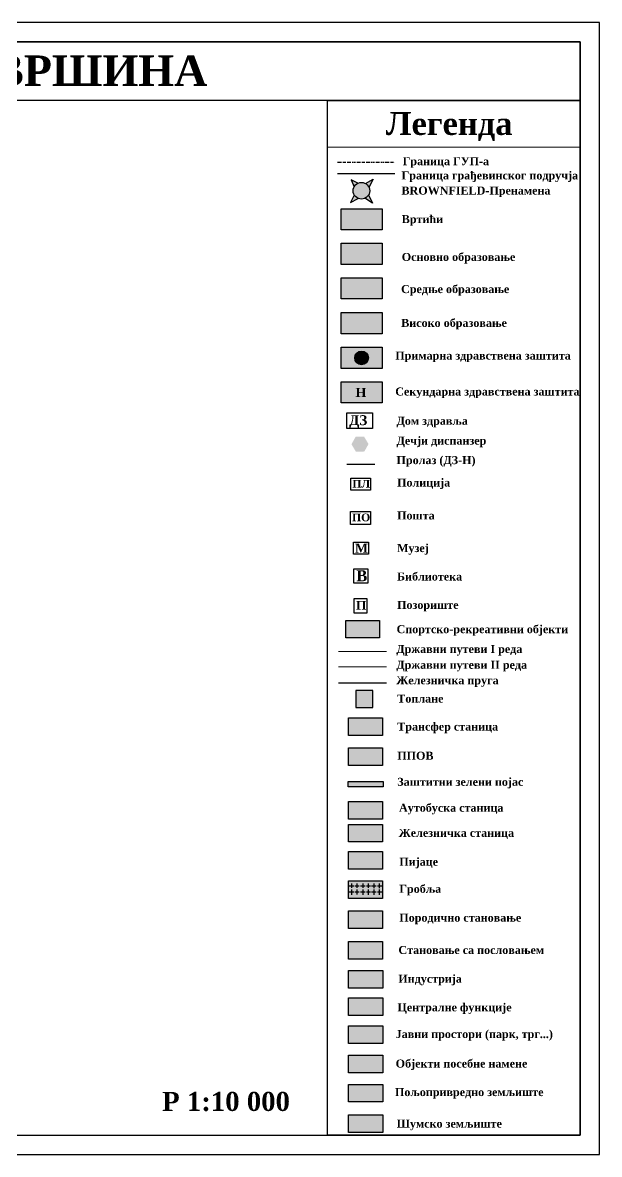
# Model space of a CAD drawing. Header units: inches. Extents: x 46391 to 88391, y 15017 to 44717.
# Drawn here: x 73250 to 88391, y 15017 to 44717 of the extents above; entities that cross this region are included whole.
import ezdxf

# ---------------------------------------------------------------- set-up
doc = ezdxf.new("R2010")
doc.units = ezdxf.units.IN
doc.header["$MEASUREMENT"] = 0
doc.linetypes.add('DIVIDE', pattern=[1.25, 0.5, -0.25, 0, -0.25, 0, -0.25])
for name, color, linetype in [('autobuska stanica', 60, 'Continuous'), ('braunfild', 92, 'Continuous'), ('centralne funkcije', 1, 'Continuous'), ('granica gradj podrucja', 230, 'Continuous'), ('groblja', 253, 'Continuous'), ('industrija', 181, 'Continuous'), ('legenda', 7, 'Continuous'), ('objekti posebne namene', 99, 'Continuous'), ('okvir', 7, 'Continuous'), ('oznake', 7, 'Continuous'), ('oznake 2', 7, 'Continuous'), ('park i trg', 82, 'Continuous'), ('pijace', 53, 'Continuous'), ('poljoprivredno zemljiste', 31, 'Continuous'), ('porodicno stanovanje', 51, 'Continuous'), ('PPPOV', 35, 'Continuous'), ('prolaz', 7, 'Continuous'), ('sport i rekreacija', 81, 'Continuous'), ('SS', 132, 'Continuous'), ('stanovanje sa poslovanjem', 40, 'Continuous'), ('sumsko zemljiste', 95, 'Continuous'), ('toplane', 2, 'Continuous'), ('transfer stanica', 250, 'Continuous'), ('VS', 134, 'Continuous'), ('zastitini zeleni pojasevi', 104, 'Continuous'), ('zdravstvo', 160, 'Continuous'), ('zelezcnicka stanica', 52, 'Continuous')]:
    doc.layers.add(name, color=color, linetype=linetype)
for name, color, linetype, lineweight in [('DP 1 reda', 30, 'Continuous', 13), ('DP 2 reda', 50, 'Continuous', 9), ('granica gupa', 7, 'DIVIDE', 30), ('pruga', 7, 'TRACKS', 25)]:
    doc.layers.add(name, color=color, linetype=linetype, lineweight=lineweight)
doc.layers.add('objekti obrayovanja', color=7, linetype='Continuous', true_color=0x8fffe3)
doc.layers.add('OS', color=7, linetype='Continuous', true_color=0x00f0f0)
doc.styles.get("Standard").update_dxf_attribs({"font": 'arial.ttf'})
doc.linetypes.add('TRACKS', pattern='A,0.15,[130,ltypeshp.shx,S=0.25,R=0,X=0,Y=0],0.15', length=0.3)

msp = doc.modelspace()

# ---------------------------------------------------------------- hatches: boundary and pattern name
at = {"layer": 'autobuska stanica'}
h = msp.add_hatch(color=256, dxfattribs=at)
h.dxf.hatch_style = 1
h.paths.add_polyline_path([(82698, 23815), (82698, 24278), (81801, 24278), (81801, 23815)])
at = {"layer": 'braunfild'}
h = msp.add_hatch(color=256, dxfattribs=at)
h.dxf.hatch_style = 1
h.paths.add_polyline_path([(82052, 40503), (81873, 40594), (81954, 40412, -0.087846), (82002, 40471, -0.068723)])
h.paths.add_polyline_path([(82056, 40106, -0.154921), (81957, 40192), (81858, 39999)])
h.paths.add_polyline_path([(82331, 40195, -0.083795), (82285, 40140, -0.070366), (82233, 40107), (82438, 39983)])
h.paths.add_polyline_path([(82449, 40607), (82253, 40493, -0.157336), (82342, 40394)])
h.paths.add_polyline_path([(82002, 40471, 0.087846), (81954, 40412, 0.838496), (82285, 40140, 1)])
at = {"layer": 'centralne funkcije'}
h = msp.add_hatch(color=256, dxfattribs=at)
h.dxf.hatch_style = 1
h.paths.add_polyline_path([(82704, 18662), (82704, 19124), (81806, 19124), (81806, 18662)])
at = {"layer": 'groblja'}
h = msp.add_hatch(color=256, dxfattribs=at)
h.dxf.hatch_style = 1
h.paths.add_polyline_path([(82698, 21733), (82698, 22195), (81801, 22195), (81801, 21733)])
at = {"layer": 'industrija'}
h = msp.add_hatch(color=256, dxfattribs=at)
h.dxf.hatch_style = 1
h.paths.add_polyline_path([(82704, 19381), (82704, 19844), (81806, 19844), (81806, 19381)])
at = {"layer": 'objekti obrayovanja'}
h = msp.add_hatch(color=256, dxfattribs=at)
h.dxf.hatch_style = 1
h.paths.add_polyline_path([(82690, 39280), (82690, 39835), (81612, 39835), (81612, 39280)])
at = {"layer": 'objekti posebne namene'}
h = msp.add_hatch(color=256, dxfattribs=at)
h.dxf.hatch_style = 1
h.paths.add_polyline_path([(82704, 17159), (82704, 17621), (81806, 17621), (81806, 17159)])
at = {"layer": 'OS'}
h = msp.add_hatch(color=256, dxfattribs=at)
h.dxf.hatch_style = 1
h.paths.add_polyline_path([(82690, 38372), (82690, 38927), (81612, 38927), (81612, 38372)])
at = {"layer": 'oznake'}
h = msp.add_hatch(color=254, dxfattribs=at)
h.dxf.hatch_style = 1
h.paths.add_polyline_path([(82329, 35918, 1), (81967, 35918, 1)])
at = {"layer": 'oznake 2'}
h = msp.add_hatch(color=254, dxfattribs=at)
h.dxf.hatch_style = 1
h.paths.add_polyline_path([(82216, 33851), (81992, 33848), (81883, 33652), (81998, 33460), (82222, 33463), (82331, 33659)])
at = {"layer": 'park i trg'}
h = msp.add_hatch(color=256, dxfattribs=at)
h.dxf.hatch_style = 1
h.paths.add_polyline_path([(82704, 17925), (82704, 18387), (81806, 18387), (81806, 17925)])
at = {"layer": 'pijace'}
h = msp.add_hatch(color=256, dxfattribs=at)
h.dxf.hatch_style = 1
h.paths.add_polyline_path([(82698, 22505), (82698, 22967), (81801, 22967), (81801, 22505)])
at = {"layer": 'poljoprivredno zemljiste'}
h = msp.add_hatch(color=256, dxfattribs=at)
h.dxf.hatch_style = 1
h.paths.add_polyline_path([(82704, 16393), (82704, 16855), (81806, 16855), (81806, 16393)])
at = {"layer": 'porodicno stanovanje'}
h = msp.add_hatch(color=256, dxfattribs=at)
h.dxf.hatch_style = 1
h.paths.add_polyline_path([(82698, 20944), (82698, 21406), (81801, 21406), (81801, 20944)])
at = {"layer": 'PPPOV'}
h = msp.add_hatch(color=256, dxfattribs=at)
h.dxf.hatch_style = 1
h.paths.add_polyline_path([(82698, 25220), (82698, 25682), (81801, 25682), (81801, 25220)])
at = {"layer": 'sport i rekreacija'}
h = msp.add_hatch(color=256, dxfattribs=at)
h.dxf.hatch_style = 1
h.paths.add_polyline_path([(82616, 28573), (82616, 29029), (81731, 29029), (81731, 28573)])
at = {"layer": 'SS'}
h = msp.add_hatch(color=256, dxfattribs=at)
h.dxf.hatch_style = 1
h.paths.add_polyline_path([(81612, 38023), (81612, 37469), (82690, 37469), (82690, 38023)])
at = {"layer": 'stanovanje sa poslovanjem'}
h = msp.add_hatch(color=256, dxfattribs=at)
h.dxf.hatch_style = 1
h.paths.add_polyline_path([(82698, 20144), (82698, 20606), (81801, 20606), (81801, 20144)])
at = {"layer": 'sumsko zemljiste'}
h = msp.add_hatch(color=256, dxfattribs=at)
h.dxf.hatch_style = 1
h.paths.add_polyline_path([(82704, 15591), (82704, 16053), (81806, 16053), (81806, 15591)])
at = {"layer": 'toplane'}
h = msp.add_hatch(color=256, dxfattribs=at)
h.dxf.hatch_style = 1
h.paths.add_polyline_path([(82001, 26743), (82443, 26743), (82443, 27192), (82001, 27192)])
at = {"layer": 'transfer stanica'}
h = msp.add_hatch(color=256, dxfattribs=at)
h.dxf.hatch_style = 1
h.paths.add_polyline_path([(82698, 26007), (82698, 26469), (81801, 26469), (81801, 26007)])
at = {"layer": 'VS'}
h = msp.add_hatch(color=256, dxfattribs=at)
h.dxf.hatch_style = 1
h.paths.add_polyline_path([(81612, 37108), (81612, 36553), (82690, 36553), (82690, 37108)])
at = {"layer": 'zastitini zeleni pojasevi', "lineweight": 25, "transparency": 16777216}
h = msp.add_hatch(color=256, dxfattribs=at)
h.dxf.hatch_style = 1
h.paths.add_polyline_path([(82719, 24664), (82719, 24803), (81795, 24803), (81795, 24664)])
at = {"layer": 'zdravstvo'}
h = msp.add_hatch(color=256, dxfattribs=at)
h.dxf.hatch_style = 1
h.paths.add_polyline_path([(82690, 35645), (82690, 36200), (81612, 36200), (81612, 35645)])
h = msp.add_hatch(color=256, dxfattribs=at)
h.dxf.hatch_style = 1
h.paths.add_polyline_path([(82690, 35293), (81612, 35293), (81612, 34738), (82690, 34738)])
h.paths.add_polyline_path([(81923, 34757), (82318, 34757), (82318, 35268), (81923, 35268)], flags=24)
at = {"layer": 'zelezcnicka stanica'}
h = msp.add_hatch(color=256, dxfattribs=at)
h.dxf.hatch_style = 1
h.paths.add_polyline_path([(82698, 23215), (82698, 23677), (81801, 23677), (81801, 23215)])

# ---------------------------------------------------------------- linework, layer by layer
at = {"layer": 'autobuska stanica'}
msp.add_lwpolyline([(81801, 24278), (82698, 24278), (82698, 23815), (81801, 23815)], close=True, dxfattribs=at)
at = {"layer": 'braunfild'}
for p, q in [((82052, 40503), (81873, 40594)), ((81873, 40594), (81954, 40412)), ((82253, 40493), (82449, 40607)), ((82449, 40607), (82342, 40394)), ((81957, 40192), (81858, 39999)), ((81858, 39999), (82056, 40106)), ((82438, 39983), (82233, 40107)), ((82331, 40195), (82438, 39983))]:
    msp.add_line(p, q, dxfattribs=at)
msp.add_circle((82143, 40305), 218, dxfattribs=at)
at = {"layer": 'centralne funkcije'}
msp.add_lwpolyline([(81806, 19124), (82704, 19124), (82704, 18662), (81806, 18662)], close=True, dxfattribs=at)
at = {"layer": 'DP 1 reda'}
msp.add_line((81543, 28210), (82804, 28210), dxfattribs=at)
at = {"layer": 'DP 2 reda'}
msp.add_line((81543, 27810), (82804, 27810), dxfattribs=at)
at = {"layer": 'granica gradj podrucja'}
msp.add_line((81515, 40760), (83018, 40760), dxfattribs=at)
at = {"layer": 'granica gupa', "ltscale": 200}
msp.add_line((81520, 41053), (83023, 41053), dxfattribs=at)
at = {"layer": 'groblja'}
msp.add_lwpolyline([(81801, 22195), (82698, 22195), (82698, 21733), (81801, 21733)], close=True, dxfattribs=at)
at = {"layer": 'industrija'}
msp.add_lwpolyline([(81806, 19844), (82704, 19844), (82704, 19381), (81806, 19381)], close=True, dxfattribs=at)
at = {"layer": 'objekti obrayovanja'}
msp.add_lwpolyline([(81612, 39835), (82690, 39835), (82690, 39280), (81612, 39280)], close=True, dxfattribs=at)
at = {"layer": 'objekti posebne namene'}
msp.add_lwpolyline([(81806, 17621), (82704, 17621), (82704, 17159), (81806, 17159)], close=True, dxfattribs=at)
at = {"layer": 'okvir'}
for points in [[(88391, 15017), (88391, 44717), (46391, 44717), (46391, 15017)], [(87891, 15517), (87891, 44217), (47589, 44217), (47589, 15517)], [(47589, 44217), (87891, 44217), (87891, 42673), (47589, 42673)]]:
    msp.add_lwpolyline(points, close=True, dxfattribs=at)
at = {"layer": 'OS'}
msp.add_lwpolyline([(81612, 38927), (82690, 38927), (82690, 38372), (81612, 38372)], close=True, dxfattribs=at)
at = {"layer": 'oznake', "color": 1}
for p, q in [((82148, 36050), (82148, 35786)), ((82014, 35923), (82288, 35923))]:
    msp.add_line(p, q, dxfattribs=at)
at = {"layer": 'oznake', "color": 0}
for p, q in [((81819, 22064), (81942, 22064)), ((81883, 22126), (81883, 22009)), ((81974, 22064), (82086, 22064)), ((82023, 22126), (82023, 22009)), ((82118, 22063), (82241, 22063)), ((82183, 22125), (82183, 22008)), ((82274, 22063), (82386, 22063)), ((82323, 22125), (82323, 22008)), ((82410, 22062), (82533, 22062)), ((82474, 22124), (82474, 22007)), ((82565, 22062), (82677, 22062)), ((82614, 22124), (82614, 22007)), ((81819, 21907), (81942, 21907)), ((81883, 21969), (81883, 21832)), ((81974, 21908), (82086, 21908)), ((82023, 21969), (82023, 21833)), ((82118, 21906), (82241, 21906)), ((82183, 21968), (82183, 21831)), ((82274, 21907), (82386, 21907)), ((82323, 21968), (82323, 21832)), ((82410, 21905), (82533, 21905)), ((82474, 21967), (82474, 21830)), ((82565, 21906), (82677, 21906)), ((82614, 21967), (82614, 21831))]:
    msp.add_line(p, q, dxfattribs=at)
at = {"layer": 'oznake', "color": 254}
msp.add_circle((82148, 35918), 181, dxfattribs=at)
at = {"layer": 'oznake 2'}
for points in [[(81250, 42675), (87891, 42673), (87891, 15517), (81250, 15517)], [(81250, 42673), (87891, 42673), (87891, 41449), (81250, 41443)]]:
    msp.add_lwpolyline(points, close=True, dxfattribs=at)
at = {"layer": 'oznake 2', "color": 254}
for points in [[(81765, 34478), (82434, 34478), (82434, 34069), (81765, 34069)], [(81863, 32767), (82383, 32767), (82383, 32450), (81863, 32450)], [(81854, 31888), (82379, 31888), (82379, 31549), (81854, 31549)], [(81933, 31083), (82331, 31083), (82331, 30772), (81933, 30772)], [(81943, 30385), (82311, 30385), (82311, 30007), (81943, 30007)], [(81954, 29601), (82286, 29601), (82286, 29220), (81954, 29220)]]:
    msp.add_lwpolyline(points, close=True, dxfattribs=at)
at = {"layer": 'park i trg'}
msp.add_lwpolyline([(81806, 18387), (82704, 18387), (82704, 17925), (81806, 17925)], close=True, dxfattribs=at)
at = {"layer": 'pijace'}
msp.add_lwpolyline([(81801, 22967), (82698, 22967), (82698, 22505), (81801, 22505)], close=True, dxfattribs=at)
at = {"layer": 'poljoprivredno zemljiste'}
msp.add_lwpolyline([(81806, 16855), (82704, 16855), (82704, 16393), (81806, 16393)], close=True, dxfattribs=at)
at = {"layer": 'porodicno stanovanje'}
msp.add_lwpolyline([(81801, 21406), (82698, 21406), (82698, 20944), (81801, 20944)], close=True, dxfattribs=at)
at = {"layer": 'PPPOV'}
msp.add_lwpolyline([(81801, 25682), (82698, 25682), (82698, 25220), (81801, 25220)], close=True, dxfattribs=at)
at = {"layer": 'prolaz', "lineweight": 25}
msp.add_lwpolyline([(81762, 33131), (82499, 33131)], dxfattribs=at)
at = {"layer": 'pruga', "ltscale": 250}
msp.add_line((81543, 27388), (82804, 27388), dxfattribs=at)
at = {"layer": 'sport i rekreacija'}
msp.add_lwpolyline([(81731, 29029), (82616, 29029), (82616, 28573), (81731, 28573)], close=True, dxfattribs=at)
at = {"layer": 'SS'}
msp.add_lwpolyline([(81612, 38023), (82690, 38023), (82690, 37469), (81612, 37469)], close=True, dxfattribs=at)
at = {"layer": 'stanovanje sa poslovanjem'}
msp.add_lwpolyline([(81801, 20606), (82698, 20606), (82698, 20144), (81801, 20144)], close=True, dxfattribs=at)
at = {"layer": 'sumsko zemljiste'}
msp.add_lwpolyline([(81806, 16053), (82704, 16053), (82704, 15591), (81806, 15591)], close=True, dxfattribs=at)
at = {"layer": 'toplane', "color": 5, "lineweight": 30}
msp.add_lwpolyline([(82001, 27192), (82001, 26743), (82443, 26743), (82443, 27192), (82001, 27192)], dxfattribs=at)
at = {"layer": 'transfer stanica'}
msp.add_lwpolyline([(81801, 26469), (82698, 26469), (82698, 26007), (81801, 26007)], close=True, dxfattribs=at)
at = {"layer": 'VS'}
msp.add_lwpolyline([(81612, 37108), (82690, 37108), (82690, 36553), (81612, 36553)], close=True, dxfattribs=at)
at = {"layer": 'zastitini zeleni pojasevi', "lineweight": 25}
msp.add_lwpolyline([(81795, 24803), (82719, 24803), (82719, 24664), (81795, 24664), (81795, 24803)], dxfattribs=at)
at = {"layer": 'zdravstvo'}
for points in [[(81612, 36200), (82690, 36200), (82690, 35645), (81612, 35645)], [(81612, 35293), (82690, 35293), (82690, 34738), (81612, 34738)]]:
    msp.add_lwpolyline(points, close=True, dxfattribs=at)
at = {"layer": 'zelezcnicka stanica'}
msp.add_lwpolyline([(81801, 23677), (82698, 23677), (82698, 23215), (81801, 23215)], close=True, dxfattribs=at)

# ---------------------------------------------------------------- texts
at = {"layer": 'braunfild', "color": 1, "insert": (76912, 16657), "char_height": 500, "attachment_point": 1}
msp.add_mtext_dynamic_manual_height_columns('{\\fTimes New Roman|b1|i0|c204|p18;\\C0;Р\\fTimes New Roman|b1|i0|c0|p18; 1:10 000}', width=5736.26, gutter_width=1, heights=[0], dxfattribs=at)
at = {"layer": 'legenda', "attachment_point": 1}
for s, width, insert, char_height in [('{\\fTimes New Roman|b1|i0|c204|p18;Граница ГУП-а}', 4608.08, (83227, 41186), 209.94), ('{\\fTimes New Roman|b1|i0|c204|p18;Граница\\fTimes New Roman|b1|i0|c0|p18; \\fTimes New Roman|b1|i0|c204|p18;грађевинског\\fTimes New Roman|b1|i0|c0|p18; \\fTimes New Roman|b1|i0|c204|p18;подручја}', 10221.48, (83199, 40813), 209.944), ('{\\fTimes New Roman|b1|i0|c0|p18;BROWNFIELD-\\fTimes New Roman|b1|i0|c204|p18;Пренамена}', 4608.08, (83196, 40416), 209.94), ('{\\fTimes New Roman|b1|i0|c204|p18;Вртићи}', 4608.08, (83203, 39666), 209.94), ('{\\fTimes New Roman|b1|i0|c204|p18;Основно образовање}', 6850.22, (83203, 38674), 209.94), ('{\\fTimes New Roman|b1|i0|c204|p18;Средње образовање}', 6865.37, (83185, 37830), 209.94), ('{\\fTimes New Roman|b1|i0|c204|p18;Високо образовање}', 6218.28, (83189, 36943), 209.94), ('{\\fTimes New Roman|b1|i0|c204|p18;Примарна здравствена заштита}', 9224.13, (83033, 36086), 209.94), ('{\\fTimes New Roman|b1|i0|c204|p18;Секундарна здравствена заштита}', 10594.73, (83032, 35142), 209.94), ('{\\fTimes New Roman|b1|i0|c204|p18;Дом здравља}', 10594.73, (83066, 34373), 209.94), ('{\\fTimes New Roman|b1|i0|c204|p18;Дечји диспанзер}', 10594.73, (83066, 33854), 209.94), ('{\\fTimes New Roman|b1|i0|c204|p18;Пролаз (ДЗ-\\fTimes New Roman|b1|i0|c0|p18;H)}', 10594.73, (83066, 33341), 209.94), ('{\\fTimes New Roman|b1|i0|c204|p18;Полиција}', 10594.73, (83080, 32753), 209.94), ('{\\fTimes New Roman|b1|i0|c204|p18;Пошта}', 10594.73, (83080, 31889), 209.94), ('{\\fTimes New Roman|b1|i0|c204|p18;Музеј}', 10594.73, (83080, 31033), 209.94), ('{\\fTimes New Roman|b1|i0|c204|p18;Библиотека}', 10594.73, (83080, 30287), 209.94), ('{\\fTimes New Roman|b1|i0|c204|p18;Позориште}', 10594.73, (83080, 29543), 209.94), ('{\\fTimes New Roman|b1|i0|c204|p18;Спортско-рекреативни објекти}', 10594.73, (83067, 28905), 209.94), ('{\\fTimes New Roman|b1|i0|c204|p18;Државни путеви \\fTimes New Roman|b1|i0|c0|p18;I\\fTimes New Roman|b1|i0|c204|p18; реда}', 10594.73, (83061, 28385), 209.944), ('{\\fTimes New Roman|b1|i0|c204|p18;Државни путеви \\fTimes New Roman|b1|i0|c0|p18;II\\fTimes New Roman|b1|i0|c204|p18; реда}', 10594.73, (83061, 27970), 209.944), ('{\\fTimes New Roman|b1|i0|c204|p18;Железничка пруга}', 10594.73, (83061, 27564), 209.94), ('{\\fTimes New Roman|b1|i0|c204|p18;Топлане}', 10594.73, (83085, 27084), 209.94), ('{\\fTimes New Roman|b1|i0|c204|p18;Трансфер станица}', 10594.73, (83085, 26349), 209.94), ('{\\fTimes New Roman|b1|i0|c204|p18;ППОВ}', 10594.73, (83085, 25585), 209.94), ('{\\fTimes New Roman|b1|i0|c204|p18;Заштитни зелени појас}', 10594.73, (83085, 24899), 209.94), ('{\\fTimes New Roman|b1|i0|c204|p18;Аутобуска станица}', 10594.73, (83131, 24219), 209.94), ('{\\fTimes New Roman|b1|i0|c204|p18;Железничка станица}', 10594.73, (83125, 23560), 209.94), ('{\\fTimes New Roman|b1|i0|c204|p18;Пијаце}', 10594.73, (83139, 22802), 209.94), ('{\\fTimes New Roman|b1|i0|c204|p18;Гробља}', 10594.73, (83138, 22091), 209.94), ('{\\fTimes New Roman|b1|i0|c204|p18;Породично становање}', 10594.73, (83138, 21335), 209.94), ('{\\fTimes New Roman|b1|i0|c204|p18;Становање са пословањем}', 10594.73, (83116, 20486), 209.94), ('{\\fTimes New Roman|b1|i0|c204|p18;Индустрија}', 10594.73, (83113, 19732), 209.94), ('{\\fTimes New Roman|b1|i0|c204|p18;Централне функције}', 10594.73, (83090, 18982), 209.94), ('{\\fTimes New Roman|b1|i0|c204|p18;Јавни простори (парк, трг...)}', 10594.73, (83043, 18280), 209.94), ('{\\fTimes New Roman|b1|i0|c204|p18;Објекти посебне намене}', 10594.73, (83043, 17506), 209.94), ('{\\fTimes New Roman|b1|i0|c204|p18;Пољопривредно земљиште}', 10594.73, (83024, 16757), 209.94), ('{\\fTimes New Roman|b1|i0|c204|p18;Шумско земљиште}', 10594.73, (83070, 15930), 209.94)]:
    msp.add_mtext_dynamic_manual_height_columns(s, width=width, gutter_width=0.7, heights=[0], dxfattribs=dict(at, insert=insert, char_height=char_height))
at = {"layer": 'okvir', "attachment_point": 1}
for s, width, insert, char_height in [('{\\fTimes New Roman|b1|i0|c204|p18;ПЛАНИРАНО СТАЊЕ КОРИШЋЕЊА ПОВРШИНА}', 40310.45, (48362, 43857), 800), ('{\\fTimes New Roman|b1|i0|c204|p18;Легенда}', 12249.49, (82785, 42370), 600)]:
    msp.add_mtext_dynamic_manual_height_columns(s, width=width, gutter_width=1, heights=[0], dxfattribs=dict(at, insert=insert, char_height=char_height))
at = {"layer": 'oznake 2', "attachment_point": 1}
for s, width, gutter_width, insert, char_height in [('{\\fTimes New Roman|b1|i0|c0|p18;\\C254;H}', 239.09, 0.682, (81991, 35132), 239.09), ('{\\fTimes New Roman|b1|i0|c204|p18;\\C254;ДЗ}', 3894.53, 2, (81821, 34415), 260.23), ('{\\fTimes New Roman|b1|i0|c204|p18;\\C254;ПЛ}', 476, 1.56, (81907, 32718), 202.15), ('{\\fTimes New Roman|b1|i0|c204|p18;\\C254;М}', 351.99, 1.82, (81979, 31043), 236.21), ('{\\fTimes New Roman|b1|i0|c0|p18;\\C254;B}', 674.76, 2.2, (82010, 30345), 286.54)]:
    msp.add_mtext_dynamic_manual_height_columns(s, width=width, gutter_width=gutter_width, heights=[0], dxfattribs=dict(at, insert=insert, char_height=char_height))
at = {"layer": 'oznake 2', "color": 0, "attachment_point": 1}
for s, width, gutter_width, insert, char_height in [('{\\fTimes New Roman|b1|i0|c204|p18;\\C254;ПО}', 480.5, 1.56, (81899, 31834), 202.15), ('{\\fTimes New Roman|b1|i0|c204|p18;\\C254;П}', 281.05, 1.75, (82005, 29540), 227.81)]:
    msp.add_mtext_dynamic_manual_height_columns(s, width=width, gutter_width=gutter_width, heights=[0], dxfattribs=dict(at, insert=insert, char_height=char_height))

doc.saveas('drawing.dxf')
